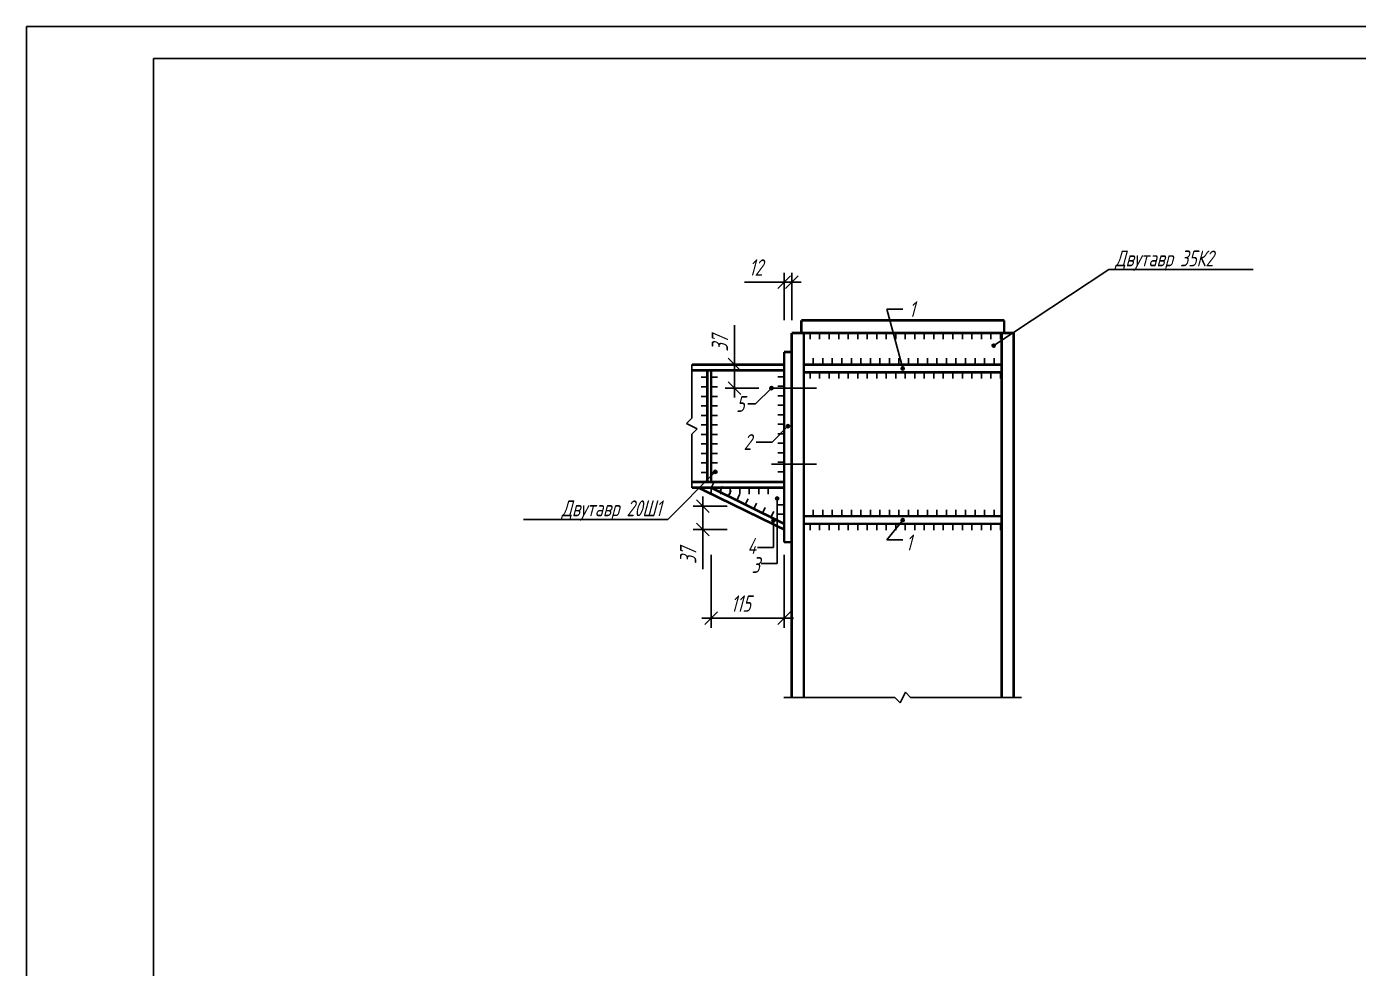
# Model space of a CAD drawing. Extents: x 0 to 420, y 0 to 297.
# Drawn here: x 0 to 210, y 148.5 to 297 of the extents above; entities that cross this region are included whole.
import ezdxf
from ezdxf.enums import TextEntityAlignment as Align

# ---------------------------------------------------------------- set-up
doc = ezdxf.new("R2010")
doc.units = 0
doc.header["$MEASUREMENT"] = 0
doc.layers.get('DEFPOINTS').update_dxf_attribs({"linetype": 'CONTINUOUS'})
for name, color, linetype in [('ВЫНОСКИ', 7, 'CONTINUOUS'), ('РАЗМЕРЫ', 7, 'CONTINUOUS'), ('УЗЕЛ', 7, 'CONTINUOUS'), ('ШТАМП_РАМКА', 7, 'CONTINUOUS')]:
    doc.layers.add(name, color=color, linetype=linetype)
doc.styles.add('SCADOFFICE', font='RomanS', dxfattribs={"width": 0.7, "oblique": 15, "height": 2.5})
doc.dimstyles.new('SCADOFFICE_DIM', dxfattribs={"dimtxt": 2.5, "dimasz": 2, "dimexe": 1.5, "dimexo": 2, "dimgap": 1, "dimtad": 1, "dimdec": 4, "dimlfac": 10, "dimdsep": 46, "dimtxsty": 'SCADOFFICE', "dimblk": 'OBLIQUE', "dimsah": 1, "dimcen": 2.5, "dimdle": 1.5, "dimclrd": 256, "dimclre": 256, "dimclrt": 256, "dimadec": 0, "dimazin": 0, "dimtfac": 1, "dimtdec": 4, "dimtmove": 2, "dimatfit": 3, "dimldrblk": 'OBLIQUE', "dimfxl": 1, "dimtolj": 1, "dimarcsym": 0})

# ---------------------------------------------------------------- blocks, each defined once
blk = doc.blocks.new('*U24')
at = {"layer": 'ВЫНОСКИ'}
for points in [[(137.92, 243), (137.9, 243.15), (137.92, 243.2)], [(137.9, 243.05), (137.9, 243.1), (137.9, 243.15)], [(137.9, 243.05), (137.9, 243.15), (137.92, 243)], [(137.94, 242.96), (137.92, 243.2), (137.94, 243.24)], [(137.92, 243), (137.92, 243.2), (137.94, 242.96)], [(137.97, 242.92), (137.94, 243.24), (137.97, 243.28)], [(137.94, 242.96), (137.94, 243.24), (137.97, 242.92)], [(138.01, 242.89), (137.97, 243.28), (138.01, 243.31)], [(137.97, 242.92), (137.97, 243.28), (138.01, 242.89)], [(138.05, 242.87), (138.01, 243.31), (138.05, 243.33)], [(138.01, 242.89), (138.01, 243.31), (138.05, 242.87)], [(138.1, 242.85), (138.05, 243.33), (138.1, 243.35)], [(138.05, 242.87), (138.05, 243.33), (138.1, 242.85)], [(138.1, 242.85), (138.1, 243.35), (138.15, 242.85)], [(138.15, 242.85), (138.1, 243.35), (138.15, 243.35)]]:
    blk.add_solid(points, dxfattribs=at)
at = {"layer": 'ВЫНОСКИ', "extrusion": (0, 0, -1)}
for points in [[(-138.15, 242.85), (-138.15, 243.35), (-138.2, 242.85)], [(-138.2, 242.85), (-138.15, 243.35), (-138.2, 243.35)], [(-138.2, 242.85), (-138.2, 243.35), (-138.25, 242.87)], [(-138.25, 242.87), (-138.2, 243.35), (-138.25, 243.33)], [(-138.25, 242.87), (-138.25, 243.33), (-138.29, 242.89)], [(-138.29, 242.89), (-138.25, 243.33), (-138.29, 243.31)], [(-138.29, 242.89), (-138.29, 243.31), (-138.33, 242.92)], [(-138.33, 242.92), (-138.29, 243.31), (-138.33, 243.28)], [(-138.33, 242.92), (-138.33, 243.28), (-138.36, 242.96)], [(-138.36, 242.96), (-138.33, 243.28), (-138.36, 243.24)], [(-138.36, 242.96), (-138.36, 243.24), (-138.38, 243)], [(-138.38, 243), (-138.36, 243.24), (-138.38, 243.2)], [(-138.38, 243), (-138.38, 243.2), (-138.4, 243.05)], [(-138.4, 243.05), (-138.38, 243.2), (-138.4, 243.15)], [(-138.4, 243.05), (-138.4, 243.15), (-138.4, 243.1)]]:
    blk.add_solid(points, dxfattribs=at)
blk = doc.blocks.new('*U25')
at = {"layer": 'ВЫНОСКИ'}
for points in [[(137.92, 219.1), (137.9, 219.25), (137.92, 219.3)], [(137.9, 219.15), (137.9, 219.2), (137.9, 219.25)], [(137.9, 219.15), (137.9, 219.25), (137.92, 219.1)], [(137.94, 219.06), (137.92, 219.3), (137.94, 219.34)], [(137.92, 219.1), (137.92, 219.3), (137.94, 219.06)], [(137.97, 219.02), (137.94, 219.34), (137.97, 219.38)], [(137.94, 219.06), (137.94, 219.34), (137.97, 219.02)], [(138.01, 218.99), (137.97, 219.38), (138.01, 219.41)], [(137.97, 219.02), (137.97, 219.38), (138.01, 218.99)], [(138.05, 218.97), (138.01, 219.41), (138.05, 219.43)], [(138.01, 218.99), (138.01, 219.41), (138.05, 218.97)], [(138.1, 218.95), (138.05, 219.43), (138.1, 219.45)], [(138.05, 218.97), (138.05, 219.43), (138.1, 218.95)], [(138.1, 218.95), (138.1, 219.45), (138.15, 218.95)], [(138.15, 218.95), (138.1, 219.45), (138.15, 219.45)]]:
    blk.add_solid(points, dxfattribs=at)
at = {"layer": 'ВЫНОСКИ', "extrusion": (0, 0, -1)}
for points in [[(-138.15, 218.95), (-138.15, 219.45), (-138.2, 218.95)], [(-138.2, 218.95), (-138.15, 219.45), (-138.2, 219.45)], [(-138.2, 218.95), (-138.2, 219.45), (-138.25, 218.97)], [(-138.25, 218.97), (-138.2, 219.45), (-138.25, 219.43)], [(-138.25, 218.97), (-138.25, 219.43), (-138.29, 218.99)], [(-138.29, 218.99), (-138.25, 219.43), (-138.29, 219.41)], [(-138.29, 218.99), (-138.29, 219.41), (-138.33, 219.02)], [(-138.33, 219.02), (-138.29, 219.41), (-138.33, 219.38)], [(-138.33, 219.02), (-138.33, 219.38), (-138.36, 219.06)], [(-138.36, 219.06), (-138.33, 219.38), (-138.36, 219.34)], [(-138.36, 219.06), (-138.36, 219.34), (-138.38, 219.1)], [(-138.38, 219.1), (-138.36, 219.34), (-138.38, 219.3)], [(-138.38, 219.1), (-138.38, 219.3), (-138.4, 219.15)], [(-138.4, 219.15), (-138.38, 219.3), (-138.4, 219.25)], [(-138.4, 219.15), (-138.4, 219.25), (-138.4, 219.2)]]:
    blk.add_solid(points, dxfattribs=at)
blk = doc.blocks.new('*U26')
at = {"layer": 'ВЫНОСКИ'}
for points in [[(152.27, 246.6), (152.25, 246.75), (152.27, 246.8)], [(152.25, 246.65), (152.25, 246.7), (152.25, 246.75)], [(152.25, 246.65), (152.25, 246.75), (152.27, 246.6)], [(152.29, 246.56), (152.27, 246.8), (152.29, 246.84)], [(152.27, 246.6), (152.27, 246.8), (152.29, 246.56)], [(152.32, 246.52), (152.29, 246.84), (152.32, 246.88)], [(152.29, 246.56), (152.29, 246.84), (152.32, 246.52)], [(152.36, 246.49), (152.32, 246.88), (152.36, 246.91)], [(152.32, 246.52), (152.32, 246.88), (152.36, 246.49)], [(152.4, 246.47), (152.36, 246.91), (152.4, 246.93)], [(152.36, 246.49), (152.36, 246.91), (152.4, 246.47)], [(152.45, 246.45), (152.4, 246.93), (152.45, 246.95)], [(152.4, 246.47), (152.4, 246.93), (152.45, 246.45)], [(152.45, 246.45), (152.45, 246.95), (152.5, 246.45)], [(152.5, 246.45), (152.45, 246.95), (152.5, 246.95)]]:
    blk.add_solid(points, dxfattribs=at)
at = {"layer": 'ВЫНОСКИ', "extrusion": (0, 0, -1)}
for points in [[(-152.5, 246.45), (-152.5, 246.95), (-152.55, 246.45)], [(-152.55, 246.45), (-152.5, 246.95), (-152.55, 246.95)], [(-152.55, 246.45), (-152.55, 246.95), (-152.6, 246.47)], [(-152.6, 246.47), (-152.55, 246.95), (-152.6, 246.93)], [(-152.6, 246.47), (-152.6, 246.93), (-152.64, 246.49)], [(-152.64, 246.49), (-152.6, 246.93), (-152.64, 246.91)], [(-152.64, 246.49), (-152.64, 246.91), (-152.68, 246.52)], [(-152.68, 246.52), (-152.64, 246.91), (-152.68, 246.88)], [(-152.68, 246.52), (-152.68, 246.88), (-152.71, 246.56)], [(-152.71, 246.56), (-152.68, 246.88), (-152.71, 246.84)], [(-152.71, 246.56), (-152.71, 246.84), (-152.73, 246.6)], [(-152.73, 246.6), (-152.71, 246.84), (-152.73, 246.8)], [(-152.73, 246.6), (-152.73, 246.8), (-152.75, 246.65)], [(-152.75, 246.65), (-152.73, 246.8), (-152.75, 246.75)], [(-152.75, 246.65), (-152.75, 246.75), (-152.75, 246.7)]]:
    blk.add_solid(points, dxfattribs=at)
blk = doc.blocks.new('*U27')
at = {"layer": 'ВЫНОСКИ'}
for points in [[(119.82, 233.9), (119.8, 234.05), (119.82, 234.1)], [(119.8, 233.95), (119.8, 234), (119.8, 234.05)], [(119.8, 233.95), (119.8, 234.05), (119.82, 233.9)], [(119.84, 233.86), (119.82, 234.1), (119.84, 234.14)], [(119.82, 233.9), (119.82, 234.1), (119.84, 233.86)], [(119.87, 233.82), (119.84, 234.14), (119.87, 234.18)], [(119.84, 233.86), (119.84, 234.14), (119.87, 233.82)], [(119.91, 233.79), (119.87, 234.18), (119.91, 234.21)], [(119.87, 233.82), (119.87, 234.18), (119.91, 233.79)], [(119.95, 233.77), (119.91, 234.21), (119.95, 234.23)], [(119.91, 233.79), (119.91, 234.21), (119.95, 233.77)], [(120, 233.75), (119.95, 234.23), (120, 234.25)], [(119.95, 233.77), (119.95, 234.23), (120, 233.75)], [(120, 233.75), (120, 234.25), (120.05, 233.75)], [(120.05, 233.75), (120, 234.25), (120.05, 234.25)]]:
    blk.add_solid(points, dxfattribs=at)
at = {"layer": 'ВЫНОСКИ', "extrusion": (0, 0, -1)}
for points in [[(-120.05, 233.75), (-120.05, 234.25), (-120.1, 233.75)], [(-120.1, 233.75), (-120.05, 234.25), (-120.1, 234.25)], [(-120.1, 233.75), (-120.1, 234.25), (-120.15, 233.77)], [(-120.15, 233.77), (-120.1, 234.25), (-120.15, 234.23)], [(-120.15, 233.77), (-120.15, 234.23), (-120.19, 233.79)], [(-120.19, 233.79), (-120.15, 234.23), (-120.19, 234.21)], [(-120.19, 233.79), (-120.19, 234.21), (-120.23, 233.82)], [(-120.23, 233.82), (-120.19, 234.21), (-120.23, 234.18)], [(-120.23, 233.82), (-120.23, 234.18), (-120.26, 233.86)], [(-120.26, 233.86), (-120.23, 234.18), (-120.26, 234.14)], [(-120.26, 233.86), (-120.26, 234.14), (-120.28, 233.9)], [(-120.28, 233.9), (-120.26, 234.14), (-120.28, 234.1)], [(-120.28, 233.9), (-120.28, 234.1), (-120.3, 233.95)], [(-120.3, 233.95), (-120.28, 234.1), (-120.3, 234.05)], [(-120.3, 233.95), (-120.3, 234.05), (-120.3, 234)]]:
    blk.add_solid(points, dxfattribs=at)
blk = doc.blocks.new('*U28')
at = {"layer": 'ВЫНОСКИ'}
for points in [[(118.12, 222.49), (118.1, 222.64), (118.12, 222.69)], [(118.1, 222.54), (118.1, 222.59), (118.1, 222.64)], [(118.1, 222.54), (118.1, 222.64), (118.12, 222.49)], [(118.14, 222.45), (118.12, 222.69), (118.14, 222.73)], [(118.12, 222.49), (118.12, 222.69), (118.14, 222.45)], [(118.17, 222.41), (118.14, 222.73), (118.17, 222.77)], [(118.14, 222.45), (118.14, 222.73), (118.17, 222.41)], [(118.21, 222.38), (118.17, 222.77), (118.21, 222.8)], [(118.17, 222.41), (118.17, 222.77), (118.21, 222.38)], [(118.25, 222.36), (118.21, 222.8), (118.25, 222.82)], [(118.21, 222.38), (118.21, 222.8), (118.25, 222.36)], [(118.3, 222.34), (118.25, 222.82), (118.3, 222.84)], [(118.25, 222.36), (118.25, 222.82), (118.3, 222.34)], [(118.3, 222.34), (118.3, 222.84), (118.35, 222.34)], [(118.35, 222.34), (118.3, 222.84), (118.35, 222.84)]]:
    blk.add_solid(points, dxfattribs=at)
at = {"layer": 'ВЫНОСКИ', "extrusion": (0, 0, -1)}
for points in [[(-118.35, 222.34), (-118.35, 222.84), (-118.4, 222.34)], [(-118.4, 222.34), (-118.35, 222.84), (-118.4, 222.84)], [(-118.4, 222.34), (-118.4, 222.84), (-118.45, 222.36)], [(-118.45, 222.36), (-118.4, 222.84), (-118.45, 222.82)], [(-118.45, 222.36), (-118.45, 222.82), (-118.49, 222.38)], [(-118.49, 222.38), (-118.45, 222.82), (-118.49, 222.8)], [(-118.49, 222.38), (-118.49, 222.8), (-118.53, 222.41)], [(-118.53, 222.41), (-118.49, 222.8), (-118.53, 222.77)], [(-118.53, 222.41), (-118.53, 222.77), (-118.56, 222.45)], [(-118.56, 222.45), (-118.53, 222.77), (-118.56, 222.73)], [(-118.56, 222.45), (-118.56, 222.73), (-118.58, 222.49)], [(-118.58, 222.49), (-118.56, 222.73), (-118.58, 222.69)], [(-118.58, 222.49), (-118.58, 222.69), (-118.6, 222.54)], [(-118.6, 222.54), (-118.58, 222.69), (-118.6, 222.64)], [(-118.6, 222.54), (-118.6, 222.64), (-118.6, 222.59)]]:
    blk.add_solid(points, dxfattribs=at)
blk = doc.blocks.new('*U29')
at = {"layer": 'ВЫНОСКИ'}
for points in [[(117.54, 219.03), (117.53, 219.17), (117.54, 219.22)], [(117.53, 219.08), (117.53, 219.12), (117.53, 219.17)], [(117.53, 219.08), (117.53, 219.17), (117.54, 219.03)], [(117.57, 218.99), (117.54, 219.22), (117.57, 219.26)], [(117.54, 219.03), (117.54, 219.22), (117.57, 218.99)], [(117.6, 218.95), (117.57, 219.26), (117.6, 219.3)], [(117.57, 218.99), (117.57, 219.26), (117.6, 218.95)], [(117.64, 218.92), (117.6, 219.3), (117.64, 219.33)], [(117.6, 218.95), (117.6, 219.3), (117.64, 218.92)], [(117.68, 218.89), (117.64, 219.33), (117.68, 219.36)], [(117.64, 218.92), (117.64, 219.33), (117.68, 218.89)], [(117.73, 218.88), (117.68, 219.36), (117.73, 219.37)], [(117.68, 218.89), (117.68, 219.36), (117.73, 218.88)], [(117.78, 218.88), (117.73, 219.37), (117.78, 219.38)], [(117.73, 218.88), (117.73, 219.37), (117.78, 218.88)]]:
    blk.add_solid(points, dxfattribs=at)
at = {"layer": 'ВЫНОСКИ', "extrusion": (0, 0, -1)}
for points in [[(-117.78, 218.88), (-117.78, 219.38), (-117.82, 218.88)], [(-117.82, 218.88), (-117.78, 219.38), (-117.82, 219.37)], [(-117.82, 218.88), (-117.82, 219.37), (-117.87, 218.89)], [(-117.87, 218.89), (-117.82, 219.37), (-117.87, 219.36)], [(-117.87, 218.89), (-117.87, 219.36), (-117.91, 218.92)], [(-117.91, 218.92), (-117.87, 219.36), (-117.91, 219.33)], [(-117.91, 218.92), (-117.91, 219.33), (-117.95, 218.95)], [(-117.95, 218.95), (-117.91, 219.33), (-117.95, 219.3)], [(-117.95, 218.95), (-117.95, 219.3), (-117.98, 218.99)], [(-117.98, 218.99), (-117.95, 219.3), (-117.98, 219.26)], [(-117.98, 218.99), (-117.98, 219.26), (-118.01, 219.03)], [(-118.01, 219.03), (-117.98, 219.26), (-118.01, 219.22)], [(-118.01, 219.03), (-118.01, 219.22), (-118.02, 219.08)], [(-118.02, 219.08), (-118.01, 219.22), (-118.02, 219.17)], [(-118.02, 219.08), (-118.02, 219.17), (-118.03, 219.12)]]:
    blk.add_solid(points, dxfattribs=at)
blk = doc.blocks.new('*U30')
at = {"layer": 'ВЫНОСКИ'}
for points in [[(117.22, 239.9), (117.2, 240.05), (117.22, 240.1)], [(117.2, 239.95), (117.2, 240), (117.2, 240.05)], [(117.2, 239.95), (117.2, 240.05), (117.22, 239.9)], [(117.24, 239.86), (117.22, 240.1), (117.24, 240.14)], [(117.22, 239.9), (117.22, 240.1), (117.24, 239.86)], [(117.27, 239.82), (117.24, 240.14), (117.27, 240.18)], [(117.24, 239.86), (117.24, 240.14), (117.27, 239.82)], [(117.31, 239.79), (117.27, 240.18), (117.31, 240.21)], [(117.27, 239.82), (117.27, 240.18), (117.31, 239.79)], [(117.35, 239.77), (117.31, 240.21), (117.35, 240.23)], [(117.31, 239.79), (117.31, 240.21), (117.35, 239.77)], [(117.4, 239.75), (117.35, 240.23), (117.4, 240.25)], [(117.35, 239.77), (117.35, 240.23), (117.4, 239.75)], [(117.4, 239.75), (117.4, 240.25), (117.45, 239.75)], [(117.45, 239.75), (117.4, 240.25), (117.45, 240.25)]]:
    blk.add_solid(points, dxfattribs=at)
at = {"layer": 'ВЫНОСКИ', "extrusion": (0, 0, -1)}
for points in [[(-117.45, 239.75), (-117.45, 240.25), (-117.5, 239.75)], [(-117.5, 239.75), (-117.45, 240.25), (-117.5, 240.25)], [(-117.5, 239.75), (-117.5, 240.25), (-117.55, 239.77)], [(-117.55, 239.77), (-117.5, 240.25), (-117.55, 240.23)], [(-117.55, 239.77), (-117.55, 240.23), (-117.59, 239.79)], [(-117.59, 239.79), (-117.55, 240.23), (-117.59, 240.21)], [(-117.59, 239.79), (-117.59, 240.21), (-117.63, 239.82)], [(-117.63, 239.82), (-117.59, 240.21), (-117.63, 240.18)], [(-117.63, 239.82), (-117.63, 240.18), (-117.66, 239.86)], [(-117.66, 239.86), (-117.63, 240.18), (-117.66, 240.14)], [(-117.66, 239.86), (-117.66, 240.14), (-117.68, 239.9)], [(-117.68, 239.9), (-117.66, 240.14), (-117.68, 240.1)], [(-117.68, 239.9), (-117.68, 240.1), (-117.7, 239.95)], [(-117.7, 239.95), (-117.68, 240.1), (-117.7, 240.05)], [(-117.7, 239.95), (-117.7, 240.05), (-117.7, 240)]]:
    blk.add_solid(points, dxfattribs=at)
blk = doc.blocks.new('_OBLIQUE')
at = {"layer": 'РАЗМЕРЫ', "color": 0, "linetype": 'ByBlock'}
blk.add_line((-0.5, -0.5), (0.5, 0.5), dxfattribs=at)
blk = doc.blocks.new('*D1')
at = {"layer": 'DEFPOINTS', "color": 0}
for p in [(111.63, 243.7), (117.45, 243.7), (117.45, 240)]:
    blk.add_point(p, dxfattribs=at)
at = {"layer": 'РАЗМЕРЫ'}
for p, q in [((111.63, 243.7), (111.63, 249.95)), ((115.45, 243.7), (110.13, 243.7)), ((111.63, 238.5), (111.63, 245.2)), ((115.45, 240), (110.13, 240))]:
    blk.add_line(p, q, dxfattribs=at)
at = {"layer": 'РАЗМЕРЫ', "xscale": 2, "yscale": 2, "zscale": 2}
for p, rotation in [((111.63, 243.7), 90), ((111.63, 240), 270)]:
    blk.add_blockref('_OBLIQUE', p, dxfattribs=dict(at, rotation=rotation))
at = {"layer": 'РАЗМЕРЫ', "style": 'SCADOFFICE', "oblique": 15, "width": 0.676148}
blk.add_text('37', height=2.5881905, rotation=90, dxfattribs=at).set_placement((110.6075, 245.756875))
blk = doc.blocks.new('*D3')
at = {"layer": 'DEFPOINTS', "color": 0}
for p in [(112.45, 221.4), (106.63, 217.7), (112.45, 217.7)]:
    blk.add_point(p, dxfattribs=at)
at = {"layer": 'РАЗМЕРЫ'}
for p, q in [((106.63, 222.9), (106.63, 216.2)), ((110.45, 221.4), (105.13, 221.4)), ((106.63, 221.4), (106.63, 211.45)), ((110.45, 217.7), (105.13, 217.7))]:
    blk.add_line(p, q, dxfattribs=at)
at = {"layer": 'РАЗМЕРЫ', "xscale": 2, "yscale": 2, "zscale": 2}
for p, rotation in [((106.63, 221.4), 90), ((106.63, 217.7), 270)]:
    blk.add_blockref('_OBLIQUE', p, dxfattribs=dict(at, rotation=rotation))
at = {"layer": 'РАЗМЕРЫ', "style": 'SCADOFFICE', "oblique": 15, "width": 0.676148}
blk.add_text('37', height=2.5881905, rotation=90, dxfattribs=at).set_placement((105.6075, 212.256875))
blk = doc.blocks.new('*D4')
at = {"layer": 'DEFPOINTS', "color": 0}
for p in [(107.95, 215.7), (119.45, 215.7), (107.95, 203.7)]:
    blk.add_point(p, dxfattribs=at)
at = {"layer": 'РАЗМЕРЫ'}
for p, q in [((107.95, 213.7), (107.95, 202.2)), ((119.45, 213.7), (119.45, 202.2)), ((120.95, 203.7), (106.45, 203.7))]:
    blk.add_line(p, q, dxfattribs=at)
at = {"layer": 'РАЗМЕРЫ', "xscale": 2, "yscale": 2, "zscale": 2}
for p in [(107.95, 203.7), (119.45, 203.7)]:
    blk.add_blockref('_OBLIQUE', p, dxfattribs=at)
at = {"layer": 'РАЗМЕРЫ', "style": 'SCADOFFICE', "oblique": 15, "width": 0.676148}
blk.add_text('115', height=2.58819, dxfattribs=at).set_placement((111.0435, 204.7225))
blk = doc.blocks.new('*D5')
at = {"layer": 'DEFPOINTS', "color": 0}
for p in [(119.45, 256.7), (119.45, 248.7), (120.65, 248.7)]:
    blk.add_point(p, dxfattribs=at)
at = {"layer": 'РАЗМЕРЫ'}
for p, q in [((120.65, 256.7), (113.2, 256.7)), ((122.15, 256.7), (117.95, 256.7)), ((119.45, 250.7), (119.45, 258.2)), ((120.65, 250.7), (120.65, 258.2))]:
    blk.add_line(p, q, dxfattribs=at)
at = {"layer": 'РАЗМЕРЫ', "xscale": 2, "yscale": 2, "zscale": 2}
for p in [(119.45, 256.7), (120.65, 256.7)]:
    blk.add_blockref('_OBLIQUE', p, dxfattribs=at)
at = {"layer": 'РАЗМЕРЫ', "style": 'SCADOFFICE', "oblique": 15, "width": 0.676148}
blk.add_text('12', height=2.58819, dxfattribs=at).set_placement((113.89575, 257.7225))
blk = doc.blocks.new('*U31')
at = {"layer": 'ВЫНОСКИ'}
for points in [[(108.37, 226.7), (108.35, 226.85), (108.37, 226.9)], [(108.35, 226.75), (108.35, 226.8), (108.35, 226.85)], [(108.35, 226.75), (108.35, 226.85), (108.37, 226.7)], [(108.39, 226.66), (108.37, 226.9), (108.39, 226.94)], [(108.37, 226.7), (108.37, 226.9), (108.39, 226.66)], [(108.42, 226.62), (108.39, 226.94), (108.42, 226.98)], [(108.39, 226.66), (108.39, 226.94), (108.42, 226.62)], [(108.46, 226.59), (108.42, 226.98), (108.46, 227.01)], [(108.42, 226.62), (108.42, 226.98), (108.46, 226.59)], [(108.5, 226.57), (108.46, 227.01), (108.5, 227.03)], [(108.46, 226.59), (108.46, 227.01), (108.5, 226.57)], [(108.55, 226.55), (108.5, 227.03), (108.55, 227.05)], [(108.5, 226.57), (108.5, 227.03), (108.55, 226.55)], [(108.55, 226.55), (108.55, 227.05), (108.6, 226.55)], [(108.6, 226.55), (108.55, 227.05), (108.6, 227.05)]]:
    blk.add_solid(points, dxfattribs=at)
at = {"layer": 'ВЫНОСКИ', "extrusion": (0, 0, -1)}
for points in [[(-108.6, 226.55), (-108.6, 227.05), (-108.65, 226.55)], [(-108.65, 226.55), (-108.6, 227.05), (-108.65, 227.05)], [(-108.65, 226.55), (-108.65, 227.05), (-108.7, 226.57)], [(-108.7, 226.57), (-108.65, 227.05), (-108.7, 227.03)], [(-108.7, 226.57), (-108.7, 227.03), (-108.74, 226.59)], [(-108.74, 226.59), (-108.7, 227.03), (-108.74, 227.01)], [(-108.74, 226.59), (-108.74, 227.01), (-108.78, 226.62)], [(-108.78, 226.62), (-108.74, 227.01), (-108.78, 226.98)], [(-108.78, 226.62), (-108.78, 226.98), (-108.81, 226.66)], [(-108.81, 226.66), (-108.78, 226.98), (-108.81, 226.94)], [(-108.81, 226.66), (-108.81, 226.94), (-108.83, 226.7)], [(-108.83, 226.7), (-108.81, 226.94), (-108.83, 226.9)], [(-108.83, 226.7), (-108.83, 226.9), (-108.85, 226.75)], [(-108.85, 226.75), (-108.83, 226.9), (-108.85, 226.85)], [(-108.85, 226.75), (-108.85, 226.85), (-108.85, 226.8)]]:
    blk.add_solid(points, dxfattribs=at)

msp = doc.modelspace()

# ---------------------------------------------------------------- linework, layer by layer
at = {"layer": 'ВЫНОСКИ', "linetype": 'Continuous'}
for p, q in [((152.5, 246.7), (170.65, 258.7)), ((170.65, 258.7), (193.4, 258.7)), ((138.15, 243.1), (135.65, 252.45)), ((135.65, 252.45), (138.15, 252.45)), ((117.45, 240), (114.95, 237.5)), ((114.95, 237.5), (113.7, 237.5)), ((120.05, 234), (117.55, 231.5)), ((117.55, 231.5), (115.05, 231.5)), ((108.6, 226.8), (101.1, 219.3)), ((118.35, 222.59), (118.35, 212.35)), ((101.1, 219.3), (78.35, 219.3)), ((117.775, 219.125), (117.775, 214.85)), ((138.15, 219.2), (135.65, 216.1)), ((117.775, 214.85), (115.275, 214.85)), ((135.65, 216.1), (138.15, 216.1)), ((118.35, 212.35), (115.85, 212.35))]:
    msp.add_line(p, q, dxfattribs=at)
for centre in [(152.5, 246.7), (138.15, 243.1), (117.45, 240), (120.05, 234), (108.6, 226.8), (118.35, 222.59), (117.775, 219.125), (138.15, 219.2)]:
    msp.add_circle(centre, 0.25, dxfattribs=at)
at = {"layer": 'УЗЕЛ', "linetype": 'Continuous'}
for p, q in [((123.55, 248.7), (123.55, 247.7)), ((125.05, 248.7), (125.05, 247.7)), ((126.55, 248.7), (126.55, 247.7)), ((128.05, 248.7), (128.05, 247.7)), ((129.55, 248.7), (129.55, 247.7)), ((131.05, 248.7), (131.05, 247.7)), ((132.55, 248.7), (132.55, 247.7)), ((134.05, 248.7), (134.05, 247.7)), ((135.55, 248.7), (135.55, 247.7)), ((137.05, 248.7), (137.05, 247.7)), ((138.55, 248.7), (138.55, 247.7)), ((140.05, 248.7), (140.05, 247.7)), ((141.55, 248.7), (141.55, 247.7)), ((143.05, 248.7), (143.05, 247.7)), ((144.55, 248.7), (144.55, 247.7)), ((146.05, 248.7), (146.05, 247.7)), ((147.55, 248.7), (147.55, 247.7)), ((149.05, 248.7), (149.05, 247.7)), ((150.55, 248.7), (150.55, 247.7)), ((152.05, 248.7), (152.05, 247.7)), ((153.55, 248.7), (153.55, 247.7)), ((104.9, 235.25), (104.9, 243.7)), ((122.55, 243.7), (122.55, 244.7)), ((124.05, 243.7), (124.05, 244.7)), ((125.55, 243.7), (125.55, 244.7)), ((127.05, 243.7), (127.05, 244.7)), ((128.55, 243.7), (128.55, 244.7)), ((130.05, 243.7), (130.05, 244.7)), ((131.55, 243.7), (131.55, 244.7)), ((133.05, 243.7), (133.05, 244.7)), ((134.55, 243.7), (134.55, 244.7)), ((136.05, 243.7), (136.05, 244.7)), ((137.55, 243.7), (137.55, 244.7)), ((139.05, 243.7), (139.05, 244.7)), ((140.55, 243.7), (140.55, 244.7)), ((142.05, 243.7), (142.05, 244.7)), ((143.55, 243.7), (143.55, 244.7)), ((145.05, 243.7), (145.05, 244.7)), ((146.55, 243.7), (146.55, 244.7)), ((148.05, 243.7), (148.05, 244.7)), ((149.55, 243.7), (149.55, 244.7)), ((151.05, 243.7), (151.05, 244.7)), ((152.55, 243.7), (152.55, 244.7)), ((107.35, 241.7), (106.35, 241.7)), ((107.95, 241.7), (108.95, 241.7)), ((119.45, 241.8), (118.45, 241.8)), ((123.55, 242.5), (123.55, 241.5)), ((125.05, 242.5), (125.05, 241.5)), ((126.55, 242.5), (126.55, 241.5)), ((128.05, 242.5), (128.05, 241.5)), ((129.55, 242.5), (129.55, 241.5)), ((131.05, 242.5), (131.05, 241.5)), ((132.55, 242.5), (132.55, 241.5)), ((134.05, 242.5), (134.05, 241.5)), ((135.55, 242.5), (135.55, 241.5)), ((137.05, 242.5), (137.05, 241.5)), ((138.55, 242.5), (138.55, 241.5)), ((140.05, 242.5), (140.05, 241.5)), ((141.55, 242.5), (141.55, 241.5)), ((143.05, 242.5), (143.05, 241.5)), ((144.55, 242.5), (144.55, 241.5)), ((146.05, 242.5), (146.05, 241.5)), ((147.55, 242.5), (147.55, 241.5)), ((149.05, 242.5), (149.05, 241.5)), ((150.55, 242.5), (150.55, 241.5)), ((152.05, 242.5), (152.05, 241.5)), ((153.55, 242.5), (153.55, 241.5)), ((107.35, 240.2), (106.35, 240.2)), ((107.95, 240.2), (108.95, 240.2)), ((117.45, 240), (124.55, 240)), ((119.45, 240.3), (118.45, 240.3)), ((107.35, 238.7), (106.35, 238.7)), ((107.95, 238.7), (108.95, 238.7)), ((119.45, 238.8), (118.45, 238.8)), ((119.45, 237.3), (118.45, 237.3)), ((104.066667, 234.416667), (104.9, 235.25)), ((107.35, 237.2), (106.35, 237.2)), ((107.35, 235.7), (106.35, 235.7)), ((107.95, 237.2), (108.95, 237.2)), ((107.95, 235.7), (108.95, 235.7)), ((119.45, 235.8), (118.45, 235.8)), ((105.733333, 233.583333), (104.066667, 234.416667)), ((104.9, 232.75), (105.733333, 233.583333)), ((107.35, 234.2), (106.35, 234.2)), ((107.95, 234.2), (108.95, 234.2)), ((119.45, 234.3), (118.45, 234.3)), ((104.9, 224.3), (104.9, 232.75)), ((107.35, 232.7), (106.35, 232.7)), ((107.35, 231.2), (106.35, 231.2)), ((107.95, 232.7), (108.95, 232.7)), ((107.95, 231.2), (108.95, 231.2)), ((119.45, 232.8), (118.45, 232.8)), ((119.45, 231.3), (118.45, 231.3)), ((107.35, 229.7), (106.35, 229.7)), ((107.95, 229.7), (108.95, 229.7)), ((119.45, 229.8), (118.45, 229.8)), ((107.35, 228.2), (106.35, 228.2)), ((107.95, 228.2), (108.95, 228.2)), ((117.45, 228), (124.55, 228)), ((119.45, 228.3), (118.45, 228.3)), ((119.45, 226.8), (118.45, 226.8)), ((107.35, 226.7), (106.35, 226.7)), ((107.95, 226.7), (108.95, 226.7)), ((107.95, 224.3), (108.394094, 225.19598)), ((107.95, 224.3), (107.95, 223.3)), ((109.29397, 223.633858), (109.738064, 224.529838)), ((109.45, 224.3), (109.45, 223.3)), ((110.63794, 222.967717), (111.082034, 223.863697)), ((110.95, 224.3), (110.95, 223.3)), ((111.98191, 222.301575), (112.426004, 223.197555)), ((112.45, 224.3), (112.45, 223.3)), ((113.95, 224.3), (113.95, 223.3)), ((115.45, 224.3), (115.45, 223.3)), ((116.95, 224.3), (116.95, 223.3)), ((113.32588, 221.635433), (113.769974, 222.531413)), ((114.66985, 220.969292), (115.113944, 221.865272)), ((116.01382, 220.30315), (116.457914, 221.19913)), ((117.35779, 219.637008), (117.801884, 220.532988)), ((119.45, 221.6), (118.45, 221.6)), ((122.55, 219.8), (122.55, 220.8)), ((124.05, 219.8), (124.05, 220.8)), ((125.55, 219.8), (125.55, 220.8)), ((127.05, 219.8), (127.05, 220.8)), ((128.55, 219.8), (128.55, 220.8)), ((130.05, 219.8), (130.05, 220.8)), ((131.55, 219.8), (131.55, 220.8)), ((133.05, 219.8), (133.05, 220.8)), ((134.55, 219.8), (134.55, 220.8)), ((136.05, 219.8), (136.05, 220.8)), ((137.55, 219.8), (137.55, 220.8)), ((139.05, 219.8), (139.05, 220.8)), ((140.55, 219.8), (140.55, 220.8)), ((142.05, 219.8), (142.05, 220.8)), ((143.55, 219.8), (143.55, 220.8)), ((145.05, 219.8), (145.05, 220.8)), ((146.55, 219.8), (146.55, 220.8)), ((148.05, 219.8), (148.05, 220.8)), ((149.55, 219.8), (149.55, 220.8)), ((151.05, 219.8), (151.05, 220.8)), ((152.55, 219.8), (152.55, 220.8)), ((119.45, 220.1), (118.45, 220.1)), ((123.55, 218.6), (123.55, 217.6)), ((125.05, 218.6), (125.05, 217.6)), ((126.55, 218.6), (126.55, 217.6)), ((128.05, 218.6), (128.05, 217.6)), ((129.55, 218.6), (129.55, 217.6)), ((131.05, 218.6), (131.05, 217.6)), ((132.55, 218.6), (132.55, 217.6)), ((134.05, 218.6), (134.05, 217.6)), ((135.55, 218.6), (135.55, 217.6)), ((137.05, 218.6), (137.05, 217.6)), ((138.55, 218.6), (138.55, 217.6)), ((140.05, 218.6), (140.05, 217.6)), ((141.55, 218.6), (141.55, 217.6)), ((143.05, 218.6), (143.05, 217.6)), ((144.55, 218.6), (144.55, 217.6)), ((146.05, 218.6), (146.05, 217.6)), ((147.55, 218.6), (147.55, 217.6)), ((149.05, 218.6), (149.05, 217.6)), ((150.55, 218.6), (150.55, 217.6)), ((152.05, 218.6), (152.05, 217.6)), ((153.55, 218.6), (153.55, 217.6)), ((119.4, 191.2), (136.9, 191.2)), ((136.9, 191.2), (137.733333, 190.366667)), ((137.733333, 190.366667), (138.566667, 192.033333)), ((138.566667, 192.033333), (139.4, 191.2)), ((139.4, 191.2), (156.9, 191.2))]:
    msp.add_line(p, q, dxfattribs=at)
at = {"layer": 'УЗЕЛ', "linetype": 'Continuous', "const_width": 0.4}
for points in [[(122.15, 250.7), (154.15, 250.7)], [(122.15, 248.7), (122.15, 250.7)], [(154.15, 250.7), (154.15, 248.7)], [(120.65, 191.2), (120.65, 248.7)], [(120.65, 248.7), (155.65, 248.7)], [(154.15, 248.7), (122.15, 248.7)], [(122.55, 191.2), (122.55, 248.7)], [(153.75, 191.2), (153.75, 248.7)], [(155.65, 191.2), (155.65, 248.7)], [(119.45, 245.7), (120.65, 245.7)], [(119.45, 215.7), (119.45, 245.7)], [(120.65, 245.7), (120.65, 215.7)], [(104.9, 243.7), (119.45, 243.7)], [(122.55, 243.7), (153.75, 243.7)], [(104.9, 242.8), (119.45, 242.8)], [(107.35, 242.8), (107.35, 225.2)], [(107.95, 242.8), (107.95, 225.2)], [(122.55, 242.5), (153.75, 242.5)], [(104.9, 225.2), (119.45, 225.2)], [(104.9, 224.3), (119.45, 224.3)], [(119.45, 217.7), (105.923404, 224.3)], [(119.45, 218.6), (107.95, 224.3)], [(122.55, 219.8), (153.75, 219.8)], [(122.55, 218.6), (153.75, 218.6)], [(120.65, 215.7), (119.45, 215.7)]]:
    msp.add_lwpolyline(points, dxfattribs=at)
at = {"layer": 'ШТАМП_РАМКА', "linetype": 'Continuous'}
for p, q in [((0, 297), (420, 297)), ((0, 0), (0, 297)), ((20, 292), (415, 292)), ((20, 5), (20, 292))]:
    msp.add_line(p, q, dxfattribs=at)

# ---------------------------------------------------------------- block references
at = {"layer": 'ВЫНОСКИ'}
for name in ['*U26', '*U24', '*U30', '*U27', '*U31', '*U28', '*U29', '*U25']:
    msp.add_blockref(name, (0, 0), dxfattribs=at)

# ---------------------------------------------------------------- texts
at = {"layer": 'ВЫНОСКИ', "style": 'SCADOFFICE', "oblique": 15, "width": 0.7}
for s, p in [('Двутавр 35К2', (171.65, 259.2)), ('1', (139.15, 251.2)), ('1', (138.65, 214.4))]:
    msp.add_text(s, height=2.5, dxfattribs=at).set_placement(p)
for s, p in [('5', (113.2, 236.25)), ('2', (114.3, 230.25)), ('Двутавр 20Ш1', (100.1, 219.8)), ('4', (115.025, 213.85)), ('3', (115.6, 210.85))]:
    msp.add_text(s, height=2.5, dxfattribs=at).set_placement(p, align=Align.RIGHT)

# ---------------------------------------------------------------- dimensions: what is measured, and where the dimension line sits
at = {"layer": 'РАЗМЕРЫ'}
dim = msp.add_linear_dim(base=(119.45, 256.7), p1=(120.65, 248.7), p2=(119.45, 248.7), dimstyle='SCADOFFICE_DIM', dxfattribs=at)
dim.commit()
dim.dimension.update_dxf_attribs({"geometry": '*D5', "text_midpoint": (115.7, 256.7), "dimtype": 160})
for base, p1, p2, picture, middle in [((111.63, 243.7), (117.45, 240), (117.45, 243.7), '*D1', (111.63, 247.45)), ((106.63, 217.7), (112.45, 221.4), (112.45, 217.7), '*D3', (106.63, 213.95))]:
    dim = msp.add_linear_dim(base=base, p1=p1, p2=p2, angle=90, dimstyle='SCADOFFICE_DIM', dxfattribs=at)
    dim.commit()
    dim.dimension.update_dxf_attribs({"geometry": picture, "text_midpoint": middle, "dimtype": 160})
dim = msp.add_linear_dim(base=(107.95, 203.7), p1=(119.45, 215.7), p2=(107.95, 215.7), dimstyle='SCADOFFICE_DIM', dxfattribs=at)
dim.commit()
dim.dimension.update_dxf_attribs({"geometry": '*D4', "text_midpoint": (113.7, 203.7)})

doc.saveas('drawing.dxf')
